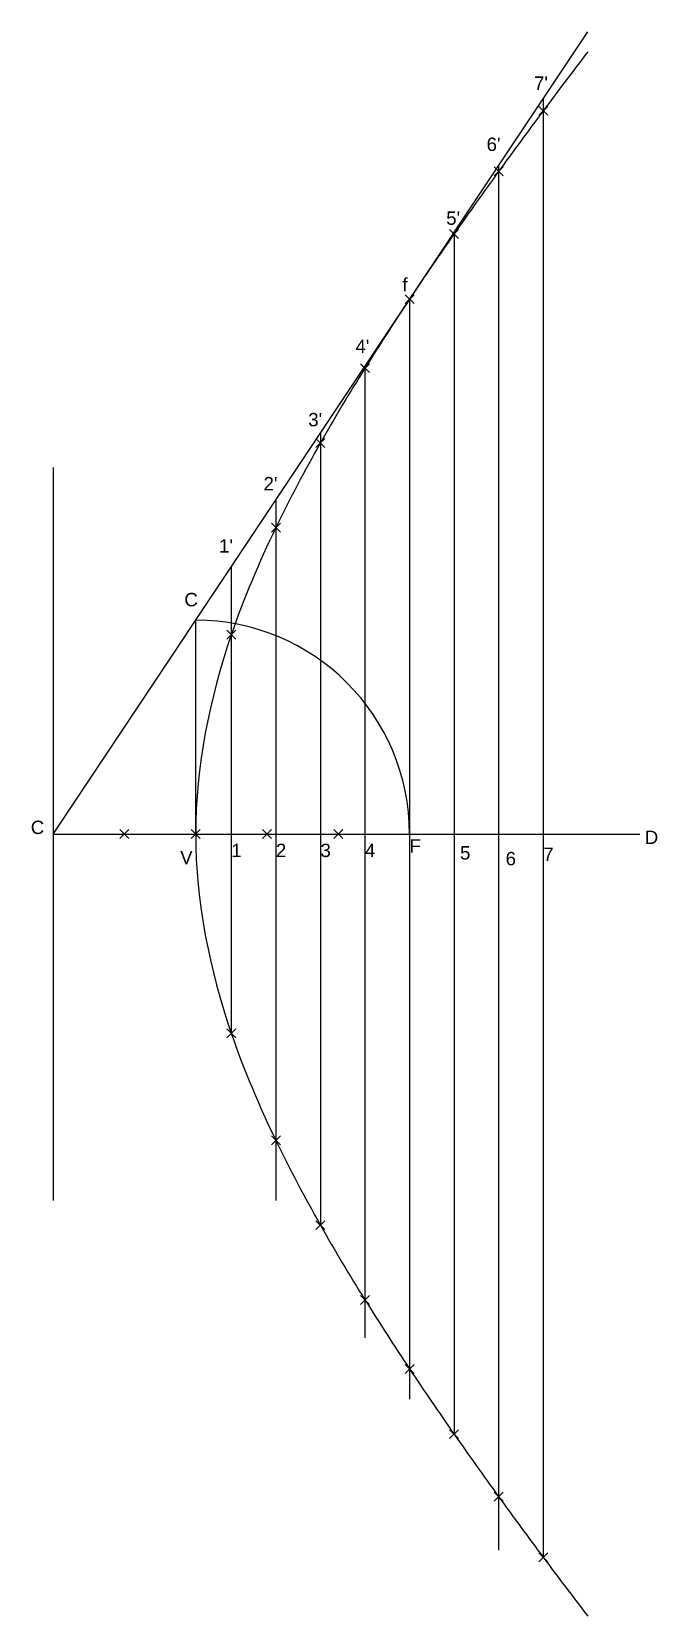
# Model space of a CAD drawing. Header units: millimetres. Extents: x 44 to 184, y -64 to 292.
import ezdxf

# ---------------------------------------------------------------- set-up
doc = ezdxf.new("R2010")
doc.units = ezdxf.units.MM
doc.header["$MEASUREMENT"] = 0
doc.header["$PDMODE"] = 3
doc.styles.get("Standard").update_dxf_attribs({"font": 'arial.ttf'})

msp = doc.modelspace()

# ---------------------------------------------------------------- linework, layer by layer
for p, q in [((48.37, 111.86), (168.37, 291.86)), ((158.37, 276.86), (158.37, 29.66)), ((148.37, 261.86), (148.37, 29.66)), ((138.37, 246.86), (138.37, 29.66)), ((128.37, 231.86), (128.37, 29.66)), ((118.37, 216.86), (118.37, 29.66)), ((108.37, 201.86), (108.37, 29.66)), ((48.37, 194.06), (48.37, 29.66)), ((98.37, 186.86), (98.37, 29.66)), ((88.37, 171.86), (88.37, 67.14)), ((80.37, 111.86), (80.37, 159.86)), ((48.37, 111.86), (168.37, 111.86)), ((168.37, 111.86), (180.02, 111.86)), ((108.37, 29.66), (108.37, 24.11)), ((118.37, 29.66), (118.37, -1.2)), ((128.37, 29.66), (128.37, -14.96)), ((138.37, 29.66), (138.37, -22.77)), ((148.37, 29.66), (148.37, -48.8)), ((158.37, 29.66), (158.37, -36.53)), ((158.37, -36.53), (158.37, -50.39))]:
    msp.add_line(p, q)
msp.add_arc((80.37, 111.86), 48, 0, 90)
msp.add_spline([(168.37, 287.36), (158.37, 274.11), (148.37, 260.52), (138.37, 246.49), (128.37, 231.86), (118.37, 216.38), (108.37, 199.61), (98.37, 180.6), (88.37, 156.58), (80.37, 111.86), (88.37, 67.14), (98.37, 43.12), (108.37, 24.11), (118.37, 7.34), (128.37, -8.14), (138.37, -22.77), (148.37, -36.8), (158.37, -50.39), (168.37, -63.64)], degree=3)
for p in [(158.37, 274.11), (148.37, 260.52), (138.37, 246.49), (128.37, 231.86), (118.37, 216.38), (108.37, 199.61), (98.37, 180.6), (88.37, 156.58), (64.37, 111.86), (80.37, 111.86), (96.37, 111.86), (112.37, 111.86), (88.37, 67.14), (98.37, 43.12), (108.37, 24.11), (118.37, 7.34), (128.37, -8.14), (138.37, -22.77), (148.37, -36.8), (158.37, -50.39)]:
    msp.add_point(p)

# ---------------------------------------------------------------- texts
for s, p in [("7'", (156.3, 278.81)), ("6'", (145.66, 265.1)), ("5'", (136.6, 248.54)), ('f', (126.77, 233.61)), ("4'", (116.22, 219.76)), ("3'", (105.63, 203.33)), ("2'", (95.6, 188.96)), ("1'", (85.61, 175)), ('C', (77.83, 162.95)), ('C', (43.35, 111.86)), ('F', (128.37, 107.7)), ('D', (181.16, 109.62)), ('V', (76.88, 105.09)), ('1', (88.37, 106.69)), ('2', (98.37, 106.69)), ('3', (108.37, 106.69)), ('4', (118.37, 106.69)), ('5', (139.7, 106.15)), ('6', (149.93, 104.85)), ('7', (158.37, 105.8))]:
    msp.add_text(s, height=3).set_placement(p)

doc.saveas('drawing.dxf')
